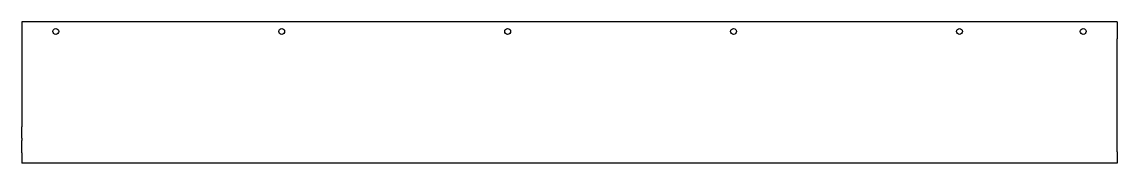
# Model space of a CAD drawing. Header units: millimetres. Extents: x -199 to 771, y 172 to 297.
import ezdxf

# ---------------------------------------------------------------- set-up
doc = ezdxf.new("R2010")
doc.units = ezdxf.units.MM
doc.layers.add('Default', color=7, linetype='Continuous')
doc.layers.add('FUNDO_DO_QUADRO_', color=7, linetype='Continuous')

# ---------------------------------------------------------------- blocks, each defined once
blk = doc.blocks.new('SE')
at = {"layer": 'FUNDO_DO_QUADRO_', "color": 7, "linetype": 'Continuous'}
for p, q in [((770.96, 296.9), (-198.54, 296.9)), ((-198.54, 296.9), (-198.54, 281.9)), ((770.96, 296.9), (770.96, 281.9)), ((-198.54, 281.9), (-198.54, 279.81)), ((770.96, 279.81), (770.96, 281.9)), ((-198.54, 279.81), (-198.54, 205.81)), ((770.96, 205.81), (770.96, 279.81)), ((-198.54, 205.81), (-198.54, 203.72)), ((-198.54, 193.72), (-198.54, 203.72)), ((770.96, 203.72), (770.96, 205.81)), ((770.96, 193.72), (770.96, 203.72)), ((-198.54, 193.72), (-198.54, 191.63)), ((-198.54, 181.63), (-198.54, 191.63)), ((770.96, 191.63), (770.96, 193.72)), ((770.96, 181.63), (770.96, 191.63)), ((-198.54, 180.59), (-198.54, 181.63)), ((-198.54, 180.59), (-198.54, 171.59)), ((770.96, 181.63), (770.96, 180.59)), ((770.96, 180.59), (770.96, 171.59)), ((770.96, 171.59), (-198.54, 171.59))]:
    blk.add_line(p, q, dxfattribs=at)
for centre in [(-168.54, 288.4), (31.46, 288.4), (231.46, 288.4), (431.46, 288.4), (631.46, 288.4), (740.96, 288.4)]:
    blk.add_circle(centre, 2.6, dxfattribs=at)

msp = doc.modelspace()

# ---------------------------------------------------------------- block references
at = {"layer": 'Default'}
msp.add_blockref('SE', (0, 0), dxfattribs=at)

doc.saveas('drawing.dxf')
